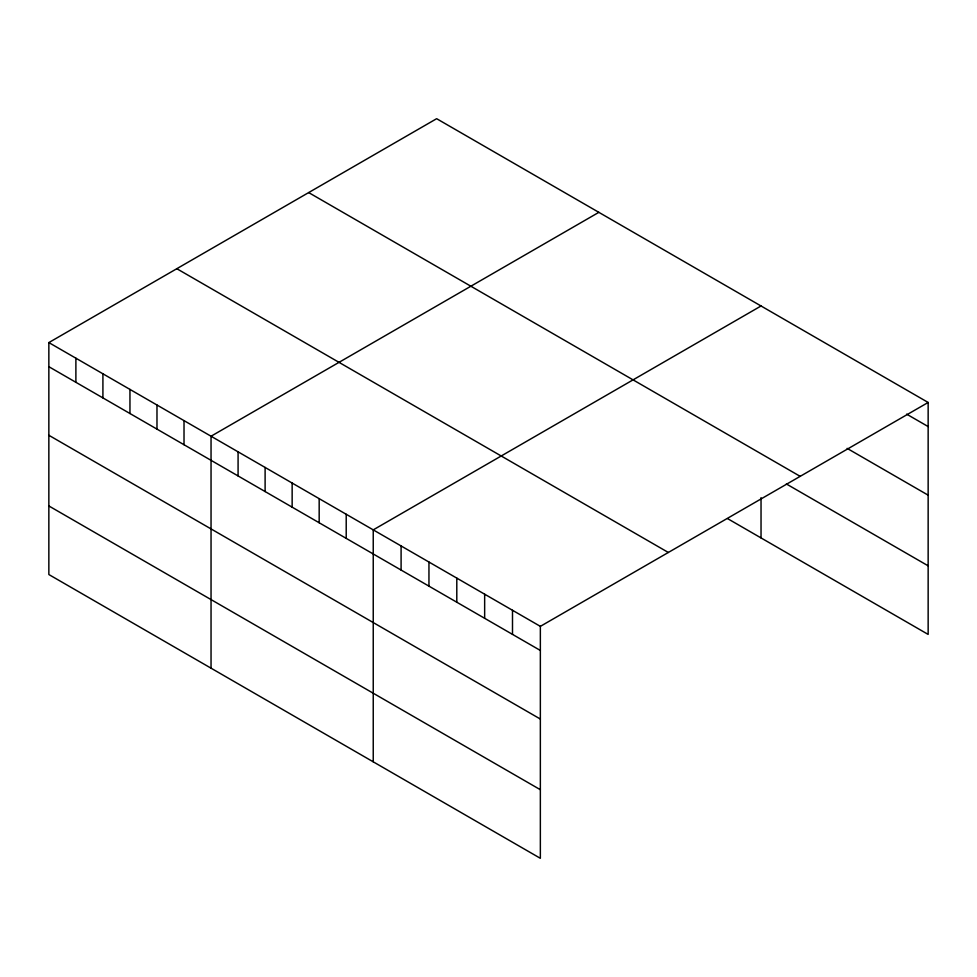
<?xml version="1.0" encoding="UTF-8"?>
<svg xmlns="http://www.w3.org/2000/svg" width="977" height="977" viewBox="0 0 977 977"><rect width="100%" height="100%" fill="white"/><g stroke="black" fill="none" stroke-linecap="round" stroke-linejoin="round"><path stroke-width="1.47" d="M48.85 342.585L540.354 626.355L540.354 858.307L48.85 574.537L48.85 342.585L436.646 118.693L928.15 402.463L928.15 634.415L727.572 518.604M598.84 212.339L211.044 436.23L211.044 668.183M761.034 305.984L373.238 529.876L373.238 761.816M540.354 626.355L928.15 402.463M906.632 414.138L928.15 426.57M847.132 448.37L928.15 495.156M308.671 192.579L800.175 476.349M786.363 483.957L928.15 565.817M176.825 268.712L668.329 552.469M48.85 366.693L540.354 650.462M48.85 435.278L540.354 719.048M48.85 505.952L540.354 789.709M761.034 497.672L761.034 537.924M512.498 610.283L512.498 634.378M484.653 594.199L484.653 618.294M456.796 578.115L456.796 602.211M428.952 562.031L428.952 586.139M401.095 545.96L401.095 570.055M346.212 514.268L346.212 538.364M319.174 498.661L319.174 522.756M292.147 483.053L292.147 507.148M265.109 467.446L265.109 491.553M238.083 451.838L238.083 475.946M184.018 420.623L184.018 444.73M156.979 405.015L156.979 429.123M129.953 389.408L129.953 413.515M102.915 373.8L102.915 397.908M75.888 358.193L75.888 382.3"/></g></svg>
